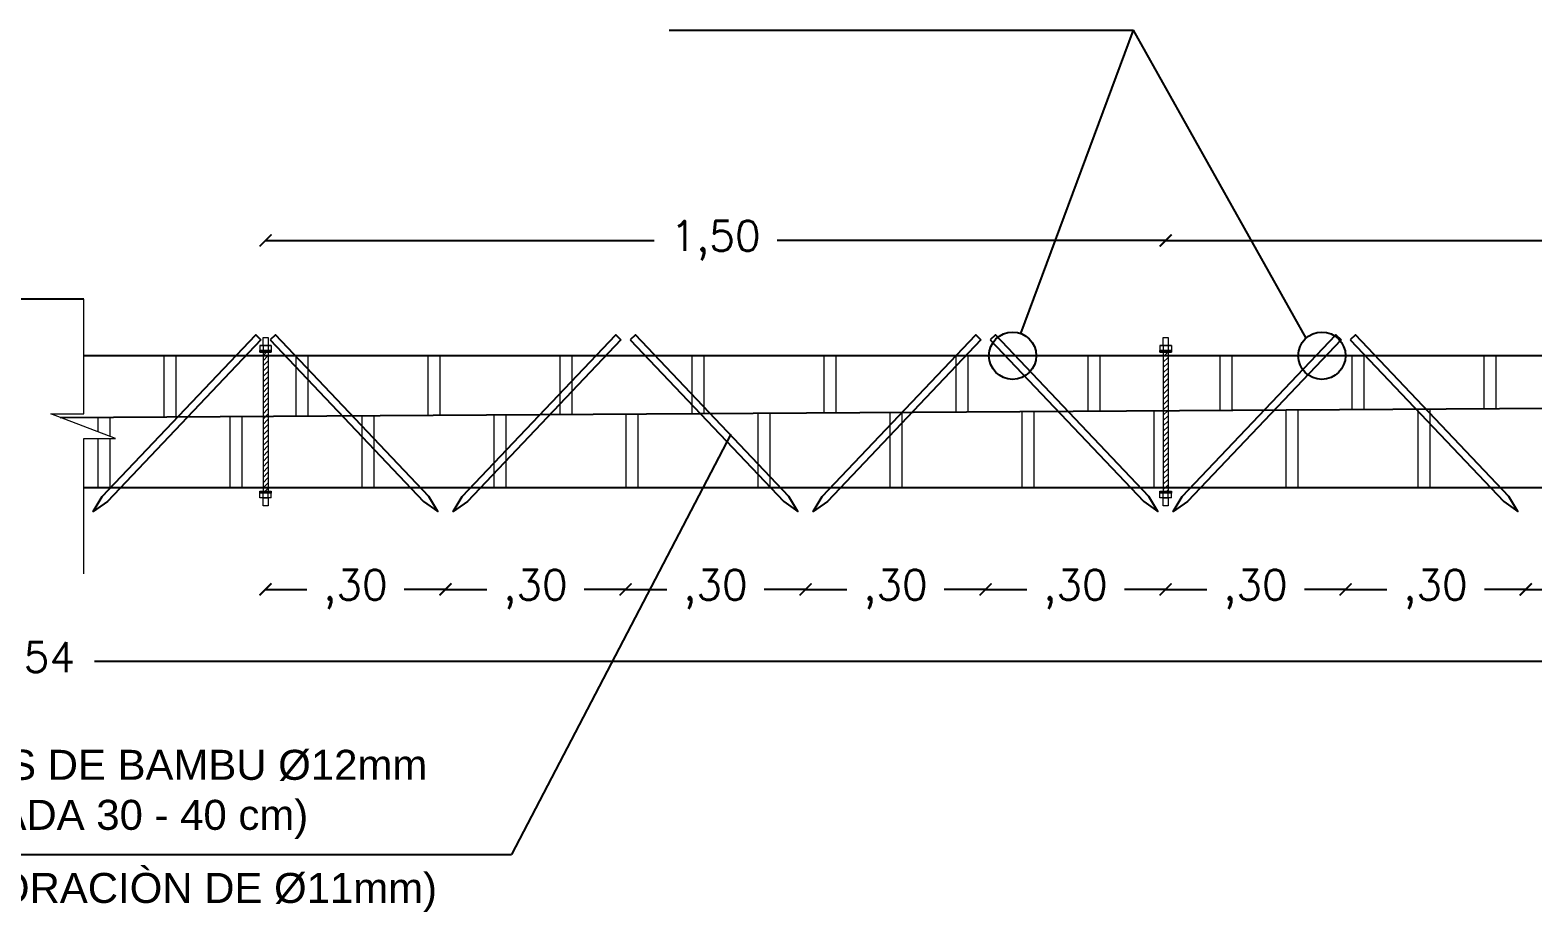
# Model space of a CAD drawing. Header units: metres. Extents: x 67481.1 to 67496.5, y -75342.6 to -75315.3.
# Drawn here: x 67485.37 to 67487.874, y -75330.587 to -75329.117 of the extents above; entities that cross this region are included whole.
import ezdxf

# ---------------------------------------------------------------- set-up
doc = ezdxf.new("R2010")
doc.units = ezdxf.units.M
doc.header["$MEASUREMENT"] = 0
for name, color, linetype, lineweight in [('ACOTACIONES', 7, 'Continuous', 9), ('PAREDES', 144, 'Continuous', 50), ('Piso', 251, 'Continuous', 5)]:
    doc.layers.add(name, color=color, linetype=linetype, lineweight=lineweight)
for name, color, linetype in [('FinaHatch', 252, 'Continuous'), ('Hierros2', 21, 'Continuous'), ('Perfil1', 80, 'Continuous'), ('Texto', 153, 'Continuous')]:
    doc.layers.add(name, color=color, linetype=linetype)
doc.styles.add('ROMANS', font='romans.shx')
doc.styles.add('Tlapala', font='Arial.ttf')
doc.dimstyles.new('Escala 1_100', dxfattribs={"dimtxt": 0.05, "dimasz": 0.02, "dimexe": 0.18, "dimexo": 0.0625, "dimgap": 0.03, "dimtad": 0, "dimzin": 4, "dimtxsty": 'ROMANS', "dimblk": 'ARCHTICK', "dimblk1": 'ARCHTICK', "dimblk2": 'ARCHTICK', "dimcen": 0.09, "dimse1": 1, "dimse2": 1, "dimclrd": 252, "dimclre": 252, "dimclrt": 150, "dimaunit": 1, "dimazin": 1, "dimtfac": 1, "dimtofl": 0, "dimtmove": 0, "dimatfit": 3, "dimldrblk": 'ARCHTICK', "dimfxl": 0.2, "dimfxlon": 1, "dimtolj": 1, "dimtzin": 0, "dimarcsym": 0})
pattern_1 = [(45, (0, 0), (-0.0044194173824, 0.0044194173824), [])]

# ---------------------------------------------------------------- blocks, each defined once
blk = doc.blocks.new('_ArchTick')
at = {"color": 0, "linetype": 'ByBlock', "const_width": 0.15}
blk.add_lwpolyline([(-0.5, -0.5), (0.5, 0.5)], dxfattribs=at)
blk = doc.blocks.new('*D874')
at = {"layer": 'ACOTACIONES', "color": 252, "lineweight": -2, "transparency": 16777216}
for p, q in [((43489.8611, -19049.1955), (43490.5085, -19049.1955)), ((43491.3611, -19049.1955), (43490.7137, -19049.1955))]:
    blk.add_line(p, q, dxfattribs=at)
at = {"layer": 'Defpoints', "color": 0, "transparency": 16777216}
for p in [(43489.8611, -19049.1955), (43489.8611, -19049.3574), (43491.3611, -19049.3574)]:
    blk.add_point(p, dxfattribs=at)
at = {"layer": 'ACOTACIONES', "color": 252, "lineweight": -2, "transparency": 16777216, "xscale": 0.02, "yscale": 0.02, "zscale": 0.02, "rotation": 180}
blk.add_blockref('_ArchTick', (43489.8611, -19049.1955), dxfattribs=at)
at = {"layer": 'ACOTACIONES', "color": 252, "lineweight": -2, "transparency": 16777216, "xscale": 0.02, "yscale": 0.02, "zscale": 0.02}
blk.add_blockref('_ArchTick', (43491.3611, -19049.1955), dxfattribs=at)
at = {"layer": 'ACOTACIONES', "color": 150, "lineweight": 9, "transparency": 16777216, "insert": (43490.6111, -19049.1955), "char_height": 0.05, "attachment_point": 5, "style": 'ROMANS'}
blk.add_mtext('\\A1;1,50', dxfattribs=at)
blk = doc.blocks.new('*D873')
at = {"layer": 'ACOTACIONES', "color": 252, "lineweight": -2, "transparency": 16777216}
for p, q in [((43488.3611, -19049.1955), (43489.0085, -19049.1955)), ((43489.8611, -19049.1955), (43489.2137, -19049.1955))]:
    blk.add_line(p, q, dxfattribs=at)
at = {"layer": 'Defpoints', "color": 0, "transparency": 16777216}
for p in [(43489.8611, -19049.1955), (43488.3611, -19049.3574), (43489.8611, -19049.3574)]:
    blk.add_point(p, dxfattribs=at)
at = {"layer": 'ACOTACIONES', "color": 252, "lineweight": -2, "transparency": 16777216, "xscale": 0.02, "yscale": 0.02, "zscale": 0.02, "rotation": 180}
blk.add_blockref('_ArchTick', (43488.3611, -19049.1955), dxfattribs=at)
at = {"layer": 'ACOTACIONES', "color": 252, "lineweight": -2, "transparency": 16777216, "xscale": 0.02, "yscale": 0.02, "zscale": 0.02}
blk.add_blockref('_ArchTick', (43489.8611, -19049.1955), dxfattribs=at)
at = {"layer": 'ACOTACIONES', "color": 150, "lineweight": 9, "transparency": 16777216, "insert": (43489.1111, -19049.1955), "char_height": 0.05, "attachment_point": 5, "style": 'ROMANS'}
blk.add_mtext('\\A1;1,50', dxfattribs=at)
blk = doc.blocks.new('*D901')
at = {"layer": 'ACOTACIONES', "color": 252, "lineweight": -2, "transparency": 16777216}
for p, q in [((43488.3611, -19049.777), (43488.4299, -19049.777)), ((43488.6611, -19049.777), (43488.5923, -19049.777))]:
    blk.add_line(p, q, dxfattribs=at)
at = {"layer": 'Defpoints', "color": 0, "transparency": 16777216}
for p in [(43488.3611, -19049.3574), (43488.6611, -19049.6076), (43488.6611, -19049.777)]:
    blk.add_point(p, dxfattribs=at)
at = {"layer": 'ACOTACIONES', "color": 252, "lineweight": -2, "transparency": 16777216, "xscale": 0.02, "yscale": 0.02, "zscale": 0.02, "rotation": 180}
blk.add_blockref('_ArchTick', (43488.3611, -19049.777), dxfattribs=at)
at = {"layer": 'ACOTACIONES', "color": 252, "lineweight": -2, "transparency": 16777216, "xscale": 0.02, "yscale": 0.02, "zscale": 0.02}
blk.add_blockref('_ArchTick', (43488.6611, -19049.777), dxfattribs=at)
at = {"layer": 'ACOTACIONES', "color": 150, "lineweight": 9, "transparency": 16777216, "insert": (43488.5111, -19049.777), "char_height": 0.05, "attachment_point": 5, "style": 'ROMANS'}
blk.add_mtext('\\A1;,30', dxfattribs=at)
blk = doc.blocks.new('*D902')
at = {"layer": 'ACOTACIONES', "color": 252, "lineweight": -2, "transparency": 16777216}
for p, q in [((43488.6611, -19049.777), (43488.7299, -19049.777)), ((43488.9611, -19049.777), (43488.8923, -19049.777))]:
    blk.add_line(p, q, dxfattribs=at)
at = {"layer": 'Defpoints', "color": 0, "transparency": 16777216}
for p in [(43488.9611, -19049.3876), (43488.6611, -19049.6076), (43488.9611, -19049.777)]:
    blk.add_point(p, dxfattribs=at)
at = {"layer": 'ACOTACIONES', "color": 252, "lineweight": -2, "transparency": 16777216, "xscale": 0.02, "yscale": 0.02, "zscale": 0.02, "rotation": 180}
blk.add_blockref('_ArchTick', (43488.6611, -19049.777), dxfattribs=at)
at = {"layer": 'ACOTACIONES', "color": 252, "lineweight": -2, "transparency": 16777216, "xscale": 0.02, "yscale": 0.02, "zscale": 0.02}
blk.add_blockref('_ArchTick', (43488.9611, -19049.777), dxfattribs=at)
at = {"layer": 'ACOTACIONES', "color": 150, "transparency": 16777216, "insert": (43488.8111, -19049.777), "char_height": 0.05, "attachment_point": 5, "style": 'ROMANS'}
blk.add_mtext('\\A1;,30', dxfattribs=at)
blk = doc.blocks.new('*D903')
at = {"layer": 'ACOTACIONES', "color": 252, "lineweight": -2, "transparency": 16777216}
for p, q in [((43488.9611, -19049.777), (43489.0299, -19049.777)), ((43489.2611, -19049.777), (43489.1923, -19049.777))]:
    blk.add_line(p, q, dxfattribs=at)
at = {"layer": 'Defpoints', "color": 0, "transparency": 16777216}
for p in [(43488.9611, -19049.3876), (43489.2611, -19049.6076), (43489.2611, -19049.777)]:
    blk.add_point(p, dxfattribs=at)
at = {"layer": 'ACOTACIONES', "color": 252, "lineweight": -2, "transparency": 16777216, "xscale": 0.02, "yscale": 0.02, "zscale": 0.02, "rotation": 180}
blk.add_blockref('_ArchTick', (43488.9611, -19049.777), dxfattribs=at)
at = {"layer": 'ACOTACIONES', "color": 252, "lineweight": -2, "transparency": 16777216, "xscale": 0.02, "yscale": 0.02, "zscale": 0.02}
blk.add_blockref('_ArchTick', (43489.2611, -19049.777), dxfattribs=at)
at = {"layer": 'ACOTACIONES', "color": 150, "transparency": 16777216, "insert": (43489.1111, -19049.777), "char_height": 0.05, "attachment_point": 5, "style": 'ROMANS'}
blk.add_mtext('\\A1;,30', dxfattribs=at)
blk = doc.blocks.new('*D904')
at = {"layer": 'ACOTACIONES', "color": 252, "lineweight": -2, "transparency": 16777216}
for p, q in [((43489.2611, -19049.777), (43489.3299, -19049.777)), ((43489.5611, -19049.777), (43489.4923, -19049.777))]:
    blk.add_line(p, q, dxfattribs=at)
at = {"layer": 'Defpoints', "color": 0, "transparency": 16777216}
for p in [(43489.5611, -19049.3876), (43489.2611, -19049.6076), (43489.5611, -19049.777)]:
    blk.add_point(p, dxfattribs=at)
at = {"layer": 'ACOTACIONES', "color": 252, "lineweight": -2, "transparency": 16777216, "xscale": 0.02, "yscale": 0.02, "zscale": 0.02, "rotation": 180}
blk.add_blockref('_ArchTick', (43489.2611, -19049.777), dxfattribs=at)
at = {"layer": 'ACOTACIONES', "color": 252, "lineweight": -2, "transparency": 16777216, "xscale": 0.02, "yscale": 0.02, "zscale": 0.02}
blk.add_blockref('_ArchTick', (43489.5611, -19049.777), dxfattribs=at)
at = {"layer": 'ACOTACIONES', "color": 150, "transparency": 16777216, "insert": (43489.4111, -19049.777), "char_height": 0.05, "attachment_point": 5, "style": 'ROMANS'}
blk.add_mtext('\\A1;,30', dxfattribs=at)
blk = doc.blocks.new('*D877')
at = {"layer": 'ACOTACIONES', "color": 252, "lineweight": -2, "transparency": 16777216}
for p, q in [((43489.5611, -19049.777), (43489.6299, -19049.777)), ((43489.8611, -19049.777), (43489.7923, -19049.777))]:
    blk.add_line(p, q, dxfattribs=at)
at = {"layer": 'Defpoints', "color": 0, "transparency": 16777216}
for p in [(43489.5611, -19049.3876), (43489.8611, -19049.6379), (43489.8611, -19049.777)]:
    blk.add_point(p, dxfattribs=at)
at = {"layer": 'ACOTACIONES', "color": 252, "lineweight": -2, "transparency": 16777216, "xscale": 0.02, "yscale": 0.02, "zscale": 0.02, "rotation": 180}
blk.add_blockref('_ArchTick', (43489.5611, -19049.777), dxfattribs=at)
at = {"layer": 'ACOTACIONES', "color": 252, "lineweight": -2, "transparency": 16777216, "xscale": 0.02, "yscale": 0.02, "zscale": 0.02}
blk.add_blockref('_ArchTick', (43489.8611, -19049.777), dxfattribs=at)
at = {"layer": 'ACOTACIONES', "color": 150, "lineweight": 20, "transparency": 16777216, "insert": (43489.7111, -19049.777), "char_height": 0.05, "attachment_point": 5, "style": 'ROMANS'}
blk.add_mtext('\\A1;,30', dxfattribs=at)
blk = doc.blocks.new('*D876')
at = {"layer": 'ACOTACIONES', "color": 252, "lineweight": -2, "transparency": 16777216}
for p, q in [((43489.8611, -19049.777), (43489.9299, -19049.777)), ((43490.1611, -19049.777), (43490.0923, -19049.777))]:
    blk.add_line(p, q, dxfattribs=at)
at = {"layer": 'Defpoints', "color": 0, "transparency": 16777216}
for p in [(43490.1611, -19049.3876), (43489.8611, -19049.6379), (43490.1611, -19049.777)]:
    blk.add_point(p, dxfattribs=at)
at = {"layer": 'ACOTACIONES', "color": 252, "lineweight": -2, "transparency": 16777216, "xscale": 0.02, "yscale": 0.02, "zscale": 0.02, "rotation": 180}
blk.add_blockref('_ArchTick', (43489.8611, -19049.777), dxfattribs=at)
at = {"layer": 'ACOTACIONES', "color": 252, "lineweight": -2, "transparency": 16777216, "xscale": 0.02, "yscale": 0.02, "zscale": 0.02}
blk.add_blockref('_ArchTick', (43490.1611, -19049.777), dxfattribs=at)
at = {"layer": 'ACOTACIONES', "color": 150, "lineweight": 20, "transparency": 16777216, "insert": (43490.0111, -19049.777), "char_height": 0.05, "attachment_point": 5, "style": 'ROMANS'}
blk.add_mtext('\\A1;,30', dxfattribs=at)
blk = doc.blocks.new('*D905')
at = {"layer": 'ACOTACIONES', "color": 252, "lineweight": -2, "transparency": 16777216}
for p, q in [((43490.1611, -19049.777), (43490.2299, -19049.777)), ((43490.4611, -19049.777), (43490.3923, -19049.777))]:
    blk.add_line(p, q, dxfattribs=at)
at = {"layer": 'Defpoints', "color": 0, "transparency": 16777216}
for p in [(43490.1611, -19049.3876), (43490.4611, -19049.6076), (43490.4611, -19049.777)]:
    blk.add_point(p, dxfattribs=at)
at = {"layer": 'ACOTACIONES', "color": 252, "lineweight": -2, "transparency": 16777216, "xscale": 0.02, "yscale": 0.02, "zscale": 0.02, "rotation": 180}
blk.add_blockref('_ArchTick', (43490.1611, -19049.777), dxfattribs=at)
at = {"layer": 'ACOTACIONES', "color": 252, "lineweight": -2, "transparency": 16777216, "xscale": 0.02, "yscale": 0.02, "zscale": 0.02}
blk.add_blockref('_ArchTick', (43490.4611, -19049.777), dxfattribs=at)
at = {"layer": 'ACOTACIONES', "color": 150, "transparency": 16777216, "insert": (43490.3111, -19049.777), "char_height": 0.05, "attachment_point": 5, "style": 'ROMANS'}
blk.add_mtext('\\A1;,30', dxfattribs=at)
blk = doc.blocks.new('*D910')
at = {"layer": 'ACOTACIONES', "color": 252, "lineweight": -2, "transparency": 16777216}
for p, q in [((43484.2762, -19049.8974), (43487.8613, -19049.8974)), ((43491.6611, -19049.8974), (43488.0761, -19049.8974))]:
    blk.add_line(p, q, dxfattribs=at)
at = {"layer": 'Defpoints', "color": 0, "transparency": 16777216}
for p in [(43484.2762, -19049.6076), (43491.6611, -19049.6076), (43491.6611, -19049.8974)]:
    blk.add_point(p, dxfattribs=at)
at = {"layer": 'ACOTACIONES', "color": 252, "lineweight": -2, "transparency": 16777216, "xscale": 0.02, "yscale": 0.02, "zscale": 0.02, "rotation": 180}
blk.add_blockref('_ArchTick', (43484.2762, -19049.8974), dxfattribs=at)
at = {"layer": 'ACOTACIONES', "color": 252, "lineweight": -2, "transparency": 16777216, "xscale": 0.02, "yscale": 0.02, "zscale": 0.02}
blk.add_blockref('_ArchTick', (43491.6611, -19049.8974), dxfattribs=at)
at = {"layer": 'ACOTACIONES', "color": 150, "transparency": 16777216, "insert": (43487.9687, -19049.8974), "char_height": 0.05, "attachment_point": 5, "style": 'ROMANS'}
blk.add_mtext('\\A1;9,54', dxfattribs=at)
blk = doc.blocks.new('*D911')
at = {"layer": 'ACOTACIONES', "color": 252, "lineweight": -2, "transparency": 16777216}
for p, q in [((43490.4613, -19049.777), (43490.5302, -19049.777)), ((43490.7614, -19049.777), (43490.6925, -19049.777))]:
    blk.add_line(p, q, dxfattribs=at)
at = {"layer": 'Defpoints', "color": 0, "transparency": 16777216}
for p in [(43490.7614, -19049.3876), (43490.4613, -19049.6076), (43490.7614, -19049.777)]:
    blk.add_point(p, dxfattribs=at)
at = {"layer": 'ACOTACIONES', "color": 252, "lineweight": -2, "transparency": 16777216, "xscale": 0.02, "yscale": 0.02, "zscale": 0.02, "rotation": 180}
blk.add_blockref('_ArchTick', (43490.4613, -19049.777), dxfattribs=at)
at = {"layer": 'ACOTACIONES', "color": 252, "lineweight": -2, "transparency": 16777216, "xscale": 0.02, "yscale": 0.02, "zscale": 0.02}
blk.add_blockref('_ArchTick', (43490.7614, -19049.777), dxfattribs=at)
at = {"layer": 'ACOTACIONES', "color": 150, "transparency": 16777216, "insert": (43490.6114, -19049.777), "char_height": 0.05, "attachment_point": 5, "style": 'ROMANS'}
blk.add_mtext('\\A1;,30', dxfattribs=at)
blk = doc.blocks.new('V2')
at = {"layer": 'PAREDES', "lineweight": 9}
for points in [[(43488.3707, -19049.3816), (43488.3707, -19049.3788), (43488.3515, -19049.3788), (43488.3515, -19049.3816)], [(43488.3515, -19049.3788), (43488.3707, -19049.3788), (43488.3707, -19049.3816), (43488.3515, -19049.3816)], [(43488.3515, -19049.3788), (43488.3707, -19049.3788), (43488.3707, -19049.3816), (43488.3515, -19049.3816)], [(43489.8707, -19049.3816), (43489.8707, -19049.3788), (43489.8515, -19049.3788), (43489.8515, -19049.3816)], [(43489.8515, -19049.3788), (43489.8707, -19049.3788), (43489.8707, -19049.3816), (43489.8515, -19049.3816)], [(43489.8515, -19049.3788), (43489.8707, -19049.3788), (43489.8707, -19049.3816), (43489.8515, -19049.3816)], [(43488.3516, -19049.6136), (43488.3516, -19049.6164), (43488.3707, -19049.6164), (43488.3707, -19049.6136)], [(43489.8516, -19049.6136), (43489.8516, -19049.6164), (43489.8707, -19049.6164), (43489.8707, -19049.6136)]]:
    blk.add_hatch(color=1, dxfattribs=at).paths.add_polyline_path(points)
h = blk.add_hatch(dxfattribs=at)
h.set_pattern_fill('ANSI31', color=1, scale=0.05)
h.set_pattern_definition(pattern_1)
h.paths.add_polyline_path([(43488.3651, -19049.6076), (43488.357, -19049.6076), (43488.357, -19049.6136), (43488.3651, -19049.6136)])
h.paths.add_polyline_path([(43488.3651, -19049.5257), (43488.357, -19049.5258), (43488.357, -19049.6076), (43488.3651, -19049.6076)])
h.paths.add_polyline_path([(43488.3651, -19049.3876), (43488.357, -19049.3876), (43488.357, -19049.5258), (43488.3651, -19049.5257)])
h.paths.add_polyline_path([(43488.3651, -19049.3816), (43488.357, -19049.3816), (43488.357, -19049.3876), (43488.3651, -19049.3876)])
h = blk.add_hatch(dxfattribs=at)
h.set_pattern_fill('ANSI31', color=1, scale=0.05)
h.set_pattern_definition(pattern_1)
h.paths.add_polyline_path([(43489.8651, -19049.6076), (43489.857, -19049.6076), (43489.857, -19049.6136), (43489.8651, -19049.6136)])
h.paths.add_polyline_path([(43489.8651, -19049.5257), (43489.857, -19049.5258), (43489.857, -19049.6076), (43489.8651, -19049.6076)])
h.paths.add_polyline_path([(43489.8651, -19049.3876), (43489.857, -19049.3876), (43489.857, -19049.5258), (43489.8651, -19049.5257)])
h.paths.add_polyline_path([(43489.8651, -19049.3816), (43489.857, -19049.3816), (43489.857, -19049.3876), (43489.8651, -19049.3876)])
blk.add_line((43488.0584, -19049.2933), (43487.879, -19049.2933))
at = {"layer": 'FinaHatch'}
for p, q in [((43489.0335, -19048.8449), (43489.8078, -19048.8449)), ((43489.6198, -19049.3507), (43489.8078, -19048.8449)), ((43490.0952, -19049.3583), (43489.8078, -19048.8449)), ((43489.1366, -19049.5185), (43488.771, -19050.2189)), ((43487.4202, -19050.2189), (43488.771, -19050.2189))]:
    blk.add_line(p, q, dxfattribs=at)
for centre in [(43489.6061, -19049.3876), (43490.1215, -19049.3876)]:
    blk.add_circle(centre, 0.0394, dxfattribs=at)
at = {"layer": 'Hierros2', "color": 31}
for points in [[(43488.3534, -19049.3609), (43488.0977, -19049.6308), (43488.0739, -19049.6471), (43488.0889, -19049.6225), (43488.3447, -19049.3527)], [(43488.3688, -19049.3609), (43488.6246, -19049.6308), (43488.6483, -19049.6471), (43488.6333, -19049.6225), (43488.3775, -19049.3527)], [(43488.9534, -19049.3609), (43488.6977, -19049.6308), (43488.6739, -19049.6471), (43488.6889, -19049.6225), (43488.9447, -19049.3527)], [(43488.9688, -19049.3609), (43489.2246, -19049.6308), (43489.2483, -19049.6471), (43489.2333, -19049.6225), (43488.9775, -19049.3527)], [(43489.5534, -19049.3609), (43489.2977, -19049.6308), (43489.2739, -19049.6471), (43489.2889, -19049.6225), (43489.5447, -19049.3527)], [(43489.5688, -19049.3609), (43489.8246, -19049.6308), (43489.8483, -19049.6471), (43489.8333, -19049.6225), (43489.5775, -19049.3527)], [(43490.1534, -19049.3609), (43489.8977, -19049.6308), (43489.8739, -19049.6471), (43489.8889, -19049.6225), (43490.1447, -19049.3527)], [(43490.1688, -19049.3609), (43490.4246, -19049.6308), (43490.4483, -19049.6471), (43490.4333, -19049.6225), (43490.1775, -19049.3527)]]:
    blk.add_lwpolyline(points, close=True, dxfattribs=at)
at = {"layer": 'PAREDES', "color": 1, "lineweight": 9}
for p, q in [((43488.3515, -19049.3705), (43488.3515, -19049.3788)), ((43488.3515, -19049.3705), (43488.3707, -19049.3705)), ((43488.3707, -19049.3705), (43488.3515, -19049.3705)), ((43488.3515, -19049.3705), (43488.3515, -19049.3788)), ((43488.3707, -19049.3705), (43488.3515, -19049.3705)), ((43488.3515, -19049.3705), (43488.3515, -19049.3788)), ((43488.3707, -19049.3705), (43488.3515, -19049.3705)), ((43488.3707, -19049.3705), (43488.3515, -19049.3705)), ((43488.3707, -19049.3705), (43488.3515, -19049.3705)), ((43488.3707, -19049.3705), (43488.3515, -19049.3705)), ((43488.3571, -19049.3705), (43488.3571, -19049.3574)), ((43488.3571, -19049.3574), (43488.3652, -19049.3574)), ((43488.3571, -19049.3705), (43488.3571, -19049.3816)), ((43488.3652, -19049.3705), (43488.3571, -19049.3705)), ((43488.3652, -19049.3574), (43488.3652, -19049.3705)), ((43488.3652, -19049.3705), (43488.3652, -19049.3816)), ((43488.3707, -19049.3705), (43488.3707, -19049.3788)), ((43488.3707, -19049.3705), (43488.3707, -19049.3788)), ((43488.3707, -19049.3705), (43488.3707, -19049.3788)), ((43489.8515, -19049.3705), (43489.8515, -19049.3788)), ((43489.8515, -19049.3705), (43489.8707, -19049.3705)), ((43489.8707, -19049.3705), (43489.8515, -19049.3705)), ((43489.8515, -19049.3705), (43489.8515, -19049.3788)), ((43489.8707, -19049.3705), (43489.8515, -19049.3705)), ((43489.8515, -19049.3705), (43489.8515, -19049.3788)), ((43489.8707, -19049.3705), (43489.8515, -19049.3705)), ((43489.8707, -19049.3705), (43489.8515, -19049.3705)), ((43489.8707, -19049.3705), (43489.8515, -19049.3705)), ((43489.8707, -19049.3705), (43489.8515, -19049.3705)), ((43489.8571, -19049.3705), (43489.8571, -19049.3574)), ((43489.8571, -19049.3574), (43489.8652, -19049.3574)), ((43489.8571, -19049.3705), (43489.8571, -19049.3816)), ((43489.8652, -19049.3705), (43489.8571, -19049.3705)), ((43489.8652, -19049.3574), (43489.8652, -19049.3705)), ((43489.8652, -19049.3705), (43489.8652, -19049.3816)), ((43489.8707, -19049.3705), (43489.8707, -19049.3788)), ((43489.8707, -19049.3705), (43489.8707, -19049.3788)), ((43489.8707, -19049.3705), (43489.8707, -19049.3788)), ((43488.3515, -19049.3788), (43488.3707, -19049.3788)), ((43488.3707, -19049.3788), (43488.3515, -19049.3788)), ((43488.3707, -19049.3788), (43488.3515, -19049.3788)), ((43488.3571, -19049.3816), (43488.3571, -19049.6136)), ((43488.3652, -19049.3816), (43488.3652, -19049.6136)), ((43489.8515, -19049.3788), (43489.8707, -19049.3788)), ((43489.8707, -19049.3788), (43489.8515, -19049.3788)), ((43489.8707, -19049.3788), (43489.8515, -19049.3788)), ((43489.8571, -19049.3816), (43489.8571, -19049.6136)), ((43489.8652, -19049.3816), (43489.8652, -19049.6136)), ((43488.3516, -19049.6247), (43488.3516, -19049.6164)), ((43488.3707, -19049.6164), (43488.3516, -19049.6164)), ((43488.3707, -19049.6247), (43488.3516, -19049.6247)), ((43488.3571, -19049.6247), (43488.3571, -19049.6136)), ((43488.3571, -19049.6379), (43488.3571, -19049.6247)), ((43488.3571, -19049.6247), (43488.3652, -19049.6247)), ((43488.3652, -19049.6247), (43488.3652, -19049.6136)), ((43488.3652, -19049.6247), (43488.3652, -19049.6379)), ((43488.3707, -19049.6247), (43488.3707, -19049.6164)), ((43489.8516, -19049.6247), (43489.8516, -19049.6164)), ((43489.8707, -19049.6164), (43489.8516, -19049.6164)), ((43489.8707, -19049.6247), (43489.8516, -19049.6247)), ((43489.8571, -19049.6247), (43489.8571, -19049.6136)), ((43489.8571, -19049.6379), (43489.8571, -19049.6247)), ((43489.8571, -19049.6247), (43489.8652, -19049.6247)), ((43489.8652, -19049.6247), (43489.8652, -19049.6136)), ((43489.8652, -19049.6247), (43489.8652, -19049.6379)), ((43489.8707, -19049.6247), (43489.8707, -19049.6164)), ((43488.3652, -19049.6379), (43488.3571, -19049.6379)), ((43489.8652, -19049.6379), (43489.8571, -19049.6379))]:
    blk.add_line(p, q, dxfattribs=at)
for points in [[(43488.3515, -19049.3788), (43488.3707, -19049.3788), (43488.3707, -19049.3816), (43488.3515, -19049.3816)], [(43488.3707, -19049.3788), (43488.3515, -19049.3788), (43488.3515, -19049.3816), (43488.3707, -19049.3816)], [(43488.3707, -19049.3788), (43488.3515, -19049.3788), (43488.3515, -19049.3816), (43488.3707, -19049.3816)], [(43489.8515, -19049.3788), (43489.8707, -19049.3788), (43489.8707, -19049.3816), (43489.8515, -19049.3816)], [(43489.8707, -19049.3788), (43489.8515, -19049.3788), (43489.8515, -19049.3816), (43489.8707, -19049.3816)], [(43489.8707, -19049.3788), (43489.8515, -19049.3788), (43489.8515, -19049.3816), (43489.8707, -19049.3816)], [(43488.3707, -19049.6164), (43488.3516, -19049.6164), (43488.3516, -19049.6136), (43488.3707, -19049.6136)], [(43489.8707, -19049.6164), (43489.8516, -19049.6164), (43489.8516, -19049.6136), (43489.8707, -19049.6136)]]:
    blk.add_lwpolyline(points, close=True, dxfattribs=at)
at = {"layer": 'Perfil1'}
for p, q in [((43491.6611, -19049.3876), (43488.0584, -19049.3876)), ((43491.6611, -19049.6076), (43488.0582, -19049.6076))]:
    blk.add_line(p, q, dxfattribs=at)
blk.add_lwpolyline([(43488.0191, -19049.4905), (43491.6611, -19049.4676)], dxfattribs=at)
at = {"layer": 'Piso', "lineweight": 0}
for p, q in [((43488.1921, -19049.4895), (43488.1921, -19049.3876)), ((43488.2121, -19049.4893), (43488.2121, -19049.3876)), ((43488.4121, -19049.4881), (43488.4121, -19049.3876)), ((43488.4321, -19049.4879), (43488.4321, -19049.3876)), ((43488.6321, -19049.4867), (43488.6321, -19049.3876)), ((43488.6521, -19049.4866), (43488.6521, -19049.3876)), ((43488.8521, -19049.4853), (43488.8521, -19049.3876)), ((43488.8721, -19049.4852), (43488.8721, -19049.3876)), ((43489.0721, -19049.4839), (43489.0721, -19049.3876)), ((43489.0921, -19049.4838), (43489.0921, -19049.3876)), ((43489.2921, -19049.4825), (43489.2921, -19049.3876)), ((43489.3121, -19049.4824), (43489.3121, -19049.3876)), ((43489.5121, -19049.4811), (43489.5121, -19049.3876)), ((43489.5321, -19049.481), (43489.5321, -19049.3876)), ((43489.7321, -19049.4798), (43489.7321, -19049.3876)), ((43489.7521, -19049.4796), (43489.7521, -19049.3876)), ((43489.9521, -19049.4784), (43489.9521, -19049.3876)), ((43489.9721, -19049.4783), (43489.9721, -19049.3876)), ((43490.1721, -19049.477), (43490.1721, -19049.3876)), ((43490.1921, -19049.4769), (43490.1921, -19049.3876)), ((43490.3921, -19049.4756), (43490.3921, -19049.3876)), ((43490.4121, -19049.4755), (43490.4121, -19049.3876)), ((43490.2821, -19049.6076), (43490.2821, -19049.4763)), ((43490.3021, -19049.6076), (43490.3021, -19049.4762)), ((43488.0821, -19049.5143), (43488.0821, -19049.4901)), ((43488.1021, -19049.5219), (43488.1021, -19049.49)), ((43488.3021, -19049.6076), (43488.3021, -19049.4888)), ((43488.3221, -19049.6076), (43488.3221, -19049.4886)), ((43488.5221, -19049.6076), (43488.5221, -19049.4874)), ((43488.5421, -19049.6076), (43488.5421, -19049.4873)), ((43488.7421, -19049.6076), (43488.7421, -19049.486)), ((43488.7621, -19049.6076), (43488.7621, -19049.4859)), ((43488.9621, -19049.6076), (43488.9621, -19049.4846)), ((43488.9821, -19049.6076), (43488.9821, -19049.4845)), ((43489.1821, -19049.6076), (43489.1821, -19049.4832)), ((43489.2021, -19049.6076), (43489.2021, -19049.4831)), ((43489.4021, -19049.6076), (43489.4021, -19049.4818)), ((43489.4221, -19049.6076), (43489.4221, -19049.4817)), ((43489.6221, -19049.6076), (43489.6221, -19049.4805)), ((43489.6421, -19049.6076), (43489.6421, -19049.4803)), ((43489.8421, -19049.6076), (43489.8421, -19049.4791)), ((43490.0621, -19049.6076), (43490.0621, -19049.4777)), ((43490.0821, -19049.6076), (43490.0821, -19049.4776)), ((43488.0821, -19049.6076), (43488.0821, -19049.5254)), ((43488.1021, -19049.6076), (43488.1021, -19049.5254))]:
    blk.add_line(p, q, dxfattribs=at)
blk.add_lwpolyline([(43488.0582, -19049.7509), (43488.0582, -19049.5254), (43488.1113, -19049.5254), (43488.0033, -19049.4846), (43488.0584, -19049.4846), (43488.0584, -19049.2933)], dxfattribs=at)
at = {"layer": 'Texto', "char_height": 0.05, "attachment_point": 4, "style": 'Tlapala'}
for s, insert, width in [('CLAVOS DE BAMBU Ø12mm \\P\\pi-0.15,l0.2,t0.2;     (CADA 30 - 40 cm)', (43487.6953, -19050.1186), 1.548644), ('(PERFORACIÒN DE %%C11mm) ', (43487.704, -19050.2821), 1.420032)]:
    blk.add_mtext(s, dxfattribs=dict(at, insert=insert, width=width))
at = {"layer": 'ACOTACIONES', "color": 1, "lineweight": 9}
for p1, picture, middle in [((43488.3611, -19049.3574), '*D873', (43489.1111, -19049.1955)), ((43491.3611, -19049.3574), '*D874', (43490.6111, -19049.1955))]:
    dim = blk.add_linear_dim(base=(43489.8611, -19049.1955), p1=p1, p2=(43489.8611, -19049.3574), dimstyle='Escala 1_100', override={"dimtmove": 1}, dxfattribs=at)
    dim.commit()
    dim.dimension.update_dxf_attribs({"geometry": picture, "text_midpoint": middle})
dim = blk.add_linear_dim(base=(43488.6611, -19049.777), p1=(43488.3611, -19049.3574), p2=(43488.6611, -19049.6076), dimstyle='Escala 1_100', dxfattribs=at)
dim.commit()
dim.dimension.update_dxf_attribs({"geometry": '*D901', "text_midpoint": (43488.5111, -19049.777)})
at = {"layer": 'ACOTACIONES'}
for base, p1, p2, picture, middle in [((43488.9611, -19049.777), (43488.6611, -19049.6076), (43488.9611, -19049.3876), '*D902', (43488.8111, -19049.777)), ((43489.2611, -19049.777), (43488.9611, -19049.3876), (43489.2611, -19049.6076), '*D903', (43489.1111, -19049.777)), ((43489.5611, -19049.777), (43489.2611, -19049.6076), (43489.5611, -19049.3876), '*D904', (43489.4111, -19049.777)), ((43490.4611, -19049.777), (43490.1611, -19049.3876), (43490.4611, -19049.6076), '*D905', (43490.3111, -19049.777)), ((43490.7614, -19049.777), (43490.4613, -19049.6076), (43490.7614, -19049.3876), '*D911', (43490.6114, -19049.777))]:
    dim = blk.add_linear_dim(base=base, p1=p1, p2=p2, dimstyle='Escala 1_100', override={"dimtmove": 1}, dxfattribs=at)
    dim.commit()
    dim.dimension.update_dxf_attribs({"geometry": picture, "text_midpoint": middle})
at = {"layer": 'ACOTACIONES', "color": 202, "lineweight": 20}
for base, p1, p2, picture, middle in [((43489.8611, -19049.777), (43489.5611, -19049.3876), (43489.8611, -19049.6379), '*D877', (43489.7111, -19049.777)), ((43490.1611, -19049.777), (43489.8611, -19049.6379), (43490.1611, -19049.3876), '*D876', (43490.0111, -19049.777))]:
    dim = blk.add_linear_dim(base=base, p1=p1, p2=p2, dimstyle='Escala 1_100', override={"dimtmove": 1}, dxfattribs=at)
    dim.commit()
    dim.dimension.update_dxf_attribs({"geometry": picture, "text_midpoint": middle})
at = {"layer": 'ACOTACIONES'}
dim = blk.add_linear_dim(base=(43491.6611, -19049.8974), p1=(43484.2762, -19049.6076), p2=(43491.6611, -19049.6076), text='9,54', dimstyle='Escala 1_100', dxfattribs=at)
dim.commit()
dim.dimension.update_dxf_attribs({"geometry": '*D910', "text_midpoint": (43487.9687, -19049.8974)})

msp = doc.modelspace()

# ---------------------------------------------------------------- block references
msp.add_blockref('V2', (23997.4009, -56280.2723))

doc.saveas('drawing.dxf')
